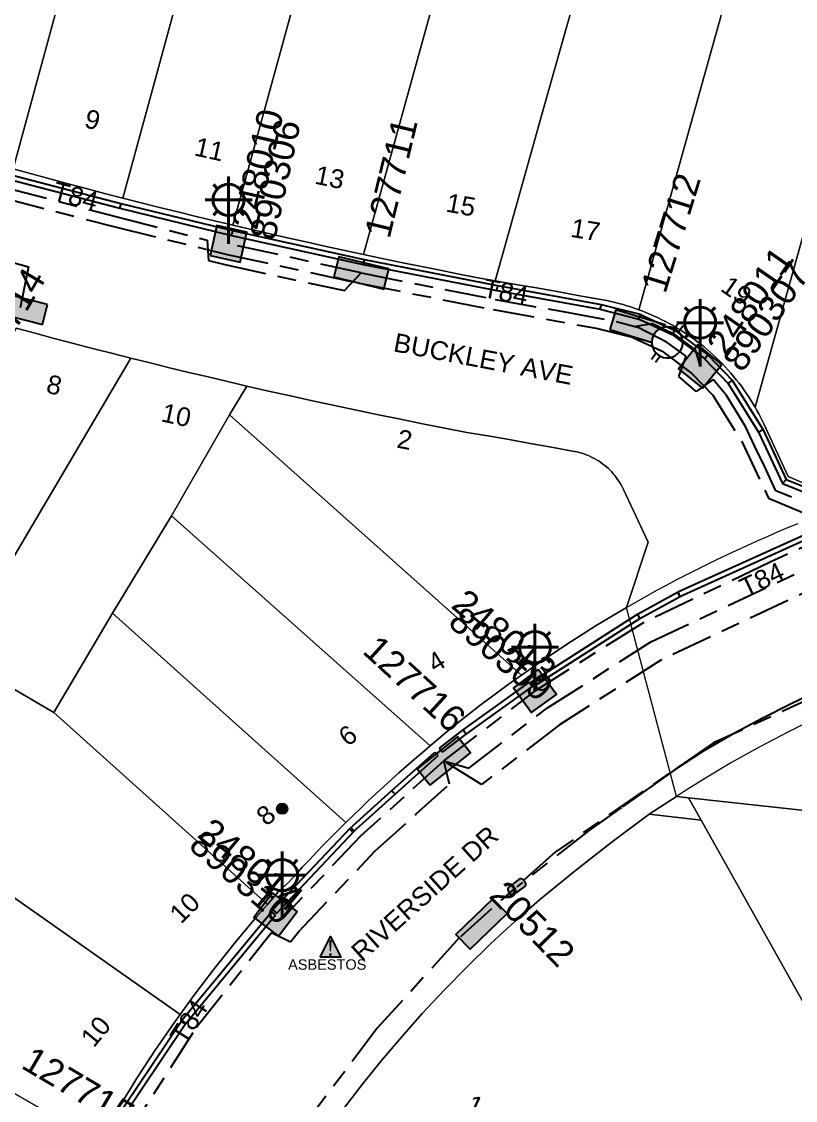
# Model space of a CAD drawing. Header units: metres. Extents: x 299140 to 300955, y 6226202 to 6227439.
# Drawn here: x 299893 to 299967.4, y 6226787.1 to 6226890.8 of the extents above; entities that cross this region are included whole.
import ezdxf
from ezdxf.enums import TextEntityAlignment as Align

# ---------------------------------------------------------------- set-up
doc = ezdxf.new("R2010")
doc.units = ezdxf.units.M
doc.linetypes.add('Cable Exist UG', pattern=[8.2, 4, -1.2, 1.8, -1.2])
doc.layers.get('0').update_dxf_attribs({"color": 6})
doc.layers.add('Cadastre Land Parcels_SP_EXT', color=9, linetype='Continuous', lineweight=5)
doc.layers.add('Cadastre Roads_SP_EXT', color=9, linetype='Continuous', lineweight=5)
for name, color, linetype in [('Duct_SP_EXT', 7, 'Continuous'), ('Equip_LV_EXT', 7, 'Continuous'), ('Equip_SL_EXT', 7, 'Continuous'), ('Equip_SP_SL_EXT', 7, 'Continuous'), ('Mains_HV_EXT', 7, 'Continuous'), ('Mains_LV_EXT', 7, 'Continuous'), ('Mains_LV_SL_EXT', 7, 'Continuous'), ('Mains_SL_EXT', 7, 'Continuous'), ('SupportsUG_SP_LV_EXT', 7, 'Continuous'), ('SupportsUG_SP_LV_SL_EXT', 7, 'Continuous')]:
    doc.layers.add(name, color=color, linetype=linetype)
doc.styles.add('COLUMN_LABEL', font='arial.ttf')
doc.styles.add('iecARIAL', font='arial.ttf', dxfattribs={"height": 2})
doc.styles.add('iecNAME', font='times.ttf')
doc.styles.add('POLE_LABEL', font='arial.ttf')
doc.styles.get("Standard").update_dxf_attribs({"font": 'arial.ttf'})

# ---------------------------------------------------------------- blocks, each defined once
blk = doc.blocks.new('COLUMN_EXT')
blk.add_hatch(color=256).paths.add_polyline_path([(-1.49, 1.48), (-1.49, -1.49), (1.48, -1.49), (1.48, 1.48)])
blk.add_lwpolyline([(-1.49, -1.49), (1.48, -1.49), (1.48, 1.48), (-1.49, 1.48)], close=True)
for tag, height, style, flags, p in [('ASSET_NUM', 2.5, 'COLUMN_LABEL', 8, (2, 2)), ('STRUCTURE_PLANT_NUMBER', 0.2, 'POLE_LABEL', 9, (1.81, 0.03)), ('STREET_CODE', 0.2, 'COLUMN_LABEL', 9, (1.81, -0.2))]:
    blk.add_attdef(tag, text='', height=height, dxfattribs=dict(style=style, flags=flags)).set_placement(p, align=Align.MIDDLE_LEFT)
at = {"flags": 9}
for tag, p in [('COLUMN_TYPE', (1.81, -0.4)), ('OWNED_BY', (1.81, -0.6)), ('STATE', (1.81, -0.8)), ('USAGE', (1.81, -1)), ('STREETNAME', (1.81, -1.6)), ('SUBURB', (1.81, -1.8)), ('LEGEND', (1.81, -1.2)), ('LOCATION', (1.81, -1.4)), ('NOTES', (1.81, -2))]:
    blk.add_attdef(tag, text='', height=0.2, dxfattribs=at).set_placement(p, align=Align.MIDDLE_LEFT)
at = {"flags": 1}
blk.add_attdef('Z', (1.81, -2.35), '', height=0.2, dxfattribs=at)
blk = doc.blocks.new('PILLAR_EXT')
blk.add_hatch(color=256).paths.add_polyline_path([(-2.475, 0.99), (-2.475, -0.99), (2.475, -0.99), (2.475, 0.99)])
blk.add_lwpolyline([(-2.475, -0.99), (2.475, -0.99), (2.475, 0.99), (-2.475, 0.99)], close=True)
at = {"style": 'iecARIAL', "flags": 8}
blk.add_attdef('ASSET_NUM', (1.5, 3.5), '', height=2.5, dxfattribs=at)
for tag, p, flags in [('OWNED_BY', (0, -0.2), 9), ('STATE', (0, -0.4), 9), ('SUPPORT_TYPE', (0, -0.6), 9), ('USAGE', (0, -0.8), 9), ('LEGEND', (0, -1), 9), ('LOCATION', (0, -1.2), 9), ('STREETNAME', (0, -1.8), 9), ('SUBURB', (0, -2), 1), ('NOTES', (0, -1.4), 9), ('PARENT', (0, -1.6), 9)]:
    blk.add_attdef(tag, p, '', height=0.2, dxfattribs=dict(flags=flags))
blk = doc.blocks.new('SL_LANTERN_EXT')
at = {"lineweight": 40}
for p, q in [((0, 1.97), (0, 6.47)), ((-1.46, 5.68), (-1.06, 5.28)), ((1.46, 5.68), (1.06, 5.28)), ((-2.25, 4.22), (2.25, 4.22)), ((-1.46, 2.76), (-1.06, 3.16)), ((1.46, 2.76), (1.06, 3.16)), ((0, 0), (0, 2.72))]:
    blk.add_line(p, q, dxfattribs=at)
blk.add_circle((0, 4.22), 1.5, dxfattribs=at)
at = {"style": 'iecARIAL', "flags": 8}
blk.add_attdef('ASSET_NUM', (1.5, 1.5), '', height=2.5, dxfattribs=at)
for tag, p, height, flags in [('CONSTRUCTED_VOLTAGE', (0.98, -0.65), 0.2, 9), ('CONTROL_TYPE', (0.98, -0.85), 0.2, 9), ('LANTERN_PURPOSE', (0.98, -1.05), 0.2, 9), ('LNUMBER', (2.18, -3.25), 2.5, 8), ('OPERATING_VOLTAGE', (0.98, -1.65), 0.2, 9), ('ORIENTATION', (0.98, -1.85), 0.2, 9), ('OWNED_BY', (0.98, -2.05), 0.2, 9), ('STATE', (0.98, -2.25), 0.2, 9), ('LANTERN_TYPE', (0.98, -1.25), 0.2, 9), ('NO_PHASES', (0.98, -1.45), 0.2, 9), ('USAGE', (0.98, -2.45), 0.2, 9), ('CEXIST', (0.98, -2.65), 0.2, 9), ('CNEW', (0.98, -2.85), 0.2, 9), ('CNUMBER', (0.98, -3.05), 0.2, 9), ('CREMOVE', (0.98, -3.25), 0.2, 9), ('CREPLACE', (0.98, -3.45), 0.2, 9), ('LKINGHEIGHT', (0.98, -3.65), 0.2, 9), ('LBRACKET', (0.98, -3.85), 0.2, 9), ('LBRACKETVOCAB', (0.98, -4.05), 0.2, 9), ('LCATEGORY', (0.98, -4.25), 0.2, 9), ('LCHARGE1', (0.98, -4.45), 0.2, 9), ('LCHARGE1PERCENT', (0.98, -4.65), 0.2, 9), ('LCHARGE2', (0.98, -4.85), 0.2, 9), ('LCHARGE2PERCENT', (0.98, -5.05), 0.2, 9), ('LCHARGE3', (0.98, -5.25), 0.2, 9), ('LCHARGE3PERCENT', (0.98, -5.45), 0.2, 9), ('LEXIST', (0.98, -5.65), 0.2, 9), ('LLAMP', (0.98, -5.85), 0.2, 9), ('LLAMPVOCAB', (0.98, -6.05), 0.2, 9), ('LMAST', (0.98, -6.25), 0.2, 9), ('LMASTVOCAB', (0.98, -6.45), 0.2, 9), ('LNEW', (0.98, -6.65), 0.2, 9), ('LANTNUMBER', (0.98, -6.85), 0.2, 9), ('LOUTREACH', (0.98, -7.25), 0.2, 9), ('LOUTREACHVOCAB', (0.98, -7.45), 0.2, 9), ('LRATECODE', (0.98, -7.65), 0.2, 9), ('LREMOVE', (0.98, -7.85), 0.2, 9), ('LREPLACE', (0.98, -8.05), 0.2, 9), ('LTYPE', (0.98, -8.25), 0.2, 9), ('LTYPEVOCAB', (0.98, -8.45), 0.2, 9), ('STREETNAME', (0.98, -9.25), 0.2, 9), ('SUBURB', (0.98, -9.45), 0.2, 1), ('LEGEND', (0.98, -8.65), 0.2, 9), ('LOCATION', (0.98, -8.85), 0.2, 9), ('NOTES', (0.98, -9.05), 0.2, 9)]:
    blk.add_attdef(tag, p, '', height=height, dxfattribs=dict(flags=flags))
blk = doc.blocks.new('SL_STJ_EXT')
h = blk.add_hatch(color=256)
edge = h.paths.add_edge_path()
edge.add_ellipse((-0.59, 0.13), major_axis=(0.226, 0.226), ratio=1, start_angle=45, end_angle=135)
edge.add_line((-0.91, 0.13), (-0.91, -0.13))
edge.add_ellipse((-0.59, -0.13), major_axis=(0.226, 0.226), ratio=1, start_angle=135, end_angle=225)
edge.add_line((-0.59, -0.45), (0.59, -0.45))
edge.add_ellipse((0.59, -0.13), major_axis=(-0.226, 0.226), ratio=1, start_angle=135, end_angle=225)
edge.add_line((0.91, -0.13), (0.91, 0.13))
edge.add_ellipse((0.59, 0.13), major_axis=(-0.226, 0.226), ratio=1, start_angle=225, end_angle=315)
edge.add_line((0.59, 0.45), (-0.59, 0.45))
blk.add_lwpolyline([(-0.91, 0.13), (-0.91, -0.13, 0.414214), (-0.59, -0.45), (0.59, -0.45, 0.414214), (0.91, -0.13), (0.91, 0.13, 0.414214), (0.59, 0.45), (-0.59, 0.45, 0.414214)], format="xyb", close=True)
at = {"flags": 1}
blk.add_attdef('Z', (0, 0), '', height=0.2, dxfattribs=at)
at = {"flags": 9}
for tag, p in [('ORIENTATION', (0, 0)), ('USAGE', (0, -0.2)), ('LEGEND', (0, -0.4)), ('NOTES', (0, -0.6))]:
    blk.add_attdef(tag, text='', height=0.2, dxfattribs=at).set_placement(p, align=Align.MIDDLE_LEFT)
blk = doc.blocks.new('WARNING_FEATURE_EXT')
h = blk.add_hatch(color=2)
h.dxf.hatch_style = 1
h.paths.add_polyline_path([(0, 1.99), (-0.99, 0), (1, 0)])
at = {"color": 18, "true_color": 0x000000}
blk.add_lwpolyline([(-0.99, 0), (0, 1.99), (1, 0)], close=True, dxfattribs=at)
at = {"color": 18, "true_color": 0x000000, "insert": (0, 0.87), "char_height": 1.5, "attachment_point": 5, "line_spacing_factor": 1.5, "style": 'iecNAME'}
blk.add_mtext_dynamic_manual_height_columns('!', width=1.5, gutter_width=4, heights=[0], dxfattribs=at)
at = {"color": 2, "flags": 1}
for tag, p in [('STATE', (1.19, 2.01)), ('HAZMAT_ID', (1.19, 0.72))]:
    blk.add_attdef(tag, p, '', height=0.8, dxfattribs=at)
at = {"color": 2}
blk.add_attdef('WARNING_TYPE', text='', height=1, dxfattribs=at).set_placement((-4.07, -1.22), (4.88, -1.22), align=Align.ALIGNED)
at = {"color": 2, "flags": 1}
blk.add_attdef('WARNING_DESC', text='', height=0.8, dxfattribs=at).set_placement((1.19, -0.56), align=Align.MIDDLE_CENTER)
blk = doc.blocks.new('LV_UG_LINKS_OPEN_EXT')
for p, q in [((-0.25, 1.47), (-0.25, 2.22)), ((0.25, 1.47), (0.25, 2.22)), ((-0.25, -1.47), (-0.25, -2.22)), ((0.25, -1.47), (0.25, -2.22))]:
    blk.add_line(p, q)
at = {"flags": 9}
for tag, p in [('ACTUAL_STATUS', (0, 0)), ('CONSTRUCTED_VOLTAGE', (0, -0.2)), ('OPERATING_VOLTAGE', (0, -0.6)), ('ORIENTATION', (0, -0.8)), ('STATE', (0, -1)), ('NO_PHASES', (0, -0.4)), ('SWITCH_TYPE', (0, -1.2)), ('USAGE', (0, -1.4)), ('NOTES', (0, -1.6))]:
    blk.add_attdef(tag, text='', height=0.2, dxfattribs=at).set_placement(p, align=Align.MIDDLE_LEFT)
at = {"flags": 1}
blk.add_attdef('Z', (0, 0), '', height=0.2, dxfattribs=at)
blk.add_wipeout([(-0.25, 1.47), (-0.43, 1.43), (-0.61, 1.36), (-0.77, 1.28), (-0.93, 1.17), (-1.07, 1.05), (-1.19, 0.9), (-1.29, 0.75), (-1.38, 0.58), (-1.44, 0.4), (-1.48, 0.22), (-1.49, 0.03), (-1.49, -0.16), (-1.45, -0.34), (-1.4, -0.52), (-1.32, -0.69), (-1.23, -0.85), (-1.11, -1), (-0.98, -1.13), (-0.83, -1.24), (-0.66, -1.34), (-0.49, -1.41), (-0.31, -1.46), (-0.13, -1.49), (0.06, -1.49), (0.25, -1.47), (0.43, -1.43), (0.61, -1.36), (0.77, -1.28), (0.93, -1.17), (1.07, -1.05), (1.19, -0.9), (1.29, -0.75), (1.38, -0.58), (1.44, -0.4), (1.48, -0.22), (1.49, -0.03), (1.49, 0.16), (1.45, 0.34), (1.4, 0.52), (1.32, 0.69), (1.23, 0.85), (1.11, 1), (0.98, 1.13), (0.83, 1.24), (0.66, 1.34), (0.49, 1.41), (0.31, 1.46), (0.13, 1.49), (-0.06, 1.49)])
blk.add_lwpolyline([(0, -1.49, 1), (0, 1.49, 1)], format="xyb", close=True)
blk = doc.blocks.new('CONNECTOR_NODE_EXT')
h = blk.add_hatch(color=256)
edge = h.paths.add_edge_path()
edge.add_arc((0, 0), 0.5, 0, 360)
blk.add_circle((0, 0), 0.5)
at = {"flags": 1}
blk.add_attdef('Z', (0, 0), '', height=0.2, dxfattribs=at)
at = {"flags": 9}
for tag, p in [('CONNECTOR_TYPE', (0, 0)), ('CONSTRUCTED_VOLTAGE', (0, -0.2)), ('OPERATING_VOLTAGE', (0, -0.6)), ('ORIENTATION', (0, -0.8)), ('SUBTYPE', (0, -1)), ('NO_PHASES', (0, -0.4)), ('USAGE', (0, -1.2)), ('NOTES', (0, -1.4))]:
    blk.add_attdef(tag, text='', height=0.2, dxfattribs=at).set_placement(p, align=Align.MIDDLE_LEFT)

msp = doc.modelspace()

# ---------------------------------------------------------------- linework, layer by layer
at = {"layer": 'Cadastre Land Parcels_SP_EXT', "linetype": 'Continuous'}
for points in [[(299900.46, 6226907.05), (299896.24, 6226908.16), (299887.97, 6226910.34), (299879.77, 6226880.2), (299881.54, 6226879.67), (299883.31, 6226879.15), (299885.08, 6226878.63), (299886.85, 6226878.12), (299888.63, 6226877.61), (299890.4, 6226877.12), (299892.18, 6226876.62), (299900.46, 6226907.05)], [(299911.03, 6226904.26), (299906.82, 6226905.37), (299900.46, 6226907.05), (299892.18, 6226876.62), (299893.94, 6226876.14), (299895.7, 6226875.66), (299897.46, 6226875.19), (299899.21, 6226874.73), (299900.97, 6226874.27), (299902.73, 6226873.81), (299911.03, 6226904.26)], [(299921.6, 6226901.48), (299917.39, 6226902.59), (299911.03, 6226904.26), (299902.73, 6226873.81), (299904.49, 6226873.37), (299906.25, 6226872.92), (299908.01, 6226872.49), (299909.77, 6226872.06), (299911.54, 6226871.63), (299913.3, 6226871.21), (299921.6, 6226901.48)], [(299934.1, 6226898.2), (299931.5, 6226898.88), (299921.6, 6226901.48), (299913.3, 6226871.21), (299915.1, 6226870.79), (299916.89, 6226870.38), (299918.68, 6226869.97), (299920.48, 6226869.57), (299922.28, 6226869.17), (299924.08, 6226868.78), (299925.88, 6226868.4), (299934.1, 6226898.2)], [(299939.82, 6226870.43), (299943.26, 6226882.66), (299946.7, 6226894.89), (299945.57, 6226895.27), (299934.1, 6226898.2), (299925.88, 6226868.4), (299927.68, 6226868.01), (299929.49, 6226867.64), (299931.29, 6226867.27), (299933.1, 6226866.91), (299934.91, 6226866.55), (299936.72, 6226866.2), (299938.53, 6226865.86), (299939.82, 6226870.43)], [(299960.29, 6226891.49), (299946.7, 6226894.89), (299943.26, 6226882.66), (299939.82, 6226870.43), (299938.53, 6226865.86), (299940.53, 6226865.52), (299942.52, 6226865.18), (299944.51, 6226864.83), (299946.5, 6226864.47), (299948.49, 6226864.1), (299948.89, 6226864.04), (299949.28, 6226863.96), (299949.67, 6226863.87), (299950.06, 6226863.78), (299950.44, 6226863.69), (299950.83, 6226863.58), (299951.21, 6226863.47), (299951.59, 6226863.35), (299951.97, 6226863.22), (299952.35, 6226863.09), (299960.29, 6226891.49)], [(299973.65, 6226844.86), (299974.66, 6226845.22), (299975.67, 6226845.57), (299976.68, 6226845.92), (299977.69, 6226846.26), (299978.71, 6226846.58), (299979.73, 6226846.91), (299980.75, 6226847.22), (299981.78, 6226847.53), (299982.81, 6226847.82), (299983.84, 6226848.11), (299984.87, 6226848.4), (299981.09, 6226890.82), (299974.18, 6226891.82), (299963.53, 6226853.71), (299963.7, 6226853.39), (299963.88, 6226853.08), (299964.04, 6226852.76), (299964.2, 6226852.43), (299964.36, 6226852.11), (299966.72, 6226847.06), (299972.64, 6226844.5), (299973.65, 6226844.86)], [(299903.49, 6226858.43), (299901.65, 6226858.9), (299899.82, 6226859.37), (299897.98, 6226859.85), (299896.14, 6226860.33), (299894.31, 6226860.82), (299892.48, 6226861.32), (299877.18, 6226834.96), (299886.64, 6226829.87), (299903.49, 6226858.43)], [(299901.74, 6226833.91), (299907.4, 6226843.27), (299912.97, 6226852.98), (299914.64, 6226855.75), (299912.78, 6226856.18), (299910.92, 6226856.62), (299909.06, 6226857.06), (299907.2, 6226857.51), (299905.35, 6226857.97), (299903.49, 6226858.43), (299886.64, 6226829.87), (299896.08, 6226824.36), (299901.74, 6226833.91)], [(299942.57, 6226829.01), (299945.39, 6226830.9), (299948.26, 6226832.72), (299951.18, 6226834.47), (299953.24, 6226840.75), (299950.88, 6226845.8), (299950.78, 6226846), (299950.67, 6226846.2), (299950.56, 6226846.4), (299950.44, 6226846.59), (299950.31, 6226846.78), (299950.18, 6226846.97), (299950.04, 6226847.15), (299949.89, 6226847.32), (299949.74, 6226847.49), (299949.58, 6226847.65), (299949.42, 6226847.81), (299949.25, 6226847.97), (299949.07, 6226848.11), (299948.89, 6226848.25), (299948.71, 6226848.39), (299948.52, 6226848.52), (299948.33, 6226848.64), (299948.13, 6226848.75), (299947.93, 6226848.86), (299947.72, 6226848.96), (299947.51, 6226849.06), (299947.3, 6226849.14), (299947.09, 6226849.22), (299946.87, 6226849.29), (299946.65, 6226849.36), (299946.43, 6226849.41), (299946.21, 6226849.46), (299945.98, 6226849.5), (299944.78, 6226849.72), (299943.94, 6226849.88), (299941.9, 6226850.24), (299939.87, 6226850.6), (299937.84, 6226850.96), (299935.81, 6226851.3), (299933.68, 6226851.71), (299931.56, 6226852.13), (299929.44, 6226852.56), (299927.32, 6226852.99), (299925.2, 6226853.43), (299923.09, 6226853.88), (299920.97, 6226854.34), (299918.86, 6226854.8), (299916.75, 6226855.27), (299914.64, 6226855.75), (299912.97, 6226852.98), (299941.08, 6226827.96), (299942.57, 6226829.01)], [(299934.38, 6226822.94), (299937.06, 6226825.03), (299939.79, 6226827.06), (299941.08, 6226827.96), (299912.97, 6226852.98), (299907.4, 6226843.27), (299932.29, 6226821.16), (299934.38, 6226822.94)], [(299924.88, 6226814.48), (299925.6, 6226815.18), (299926.33, 6226815.86), (299927.05, 6226816.54), (299927.79, 6226817.22), (299928.53, 6226817.89), (299929.27, 6226818.56), (299930.02, 6226819.22), (299930.77, 6226819.87), (299931.53, 6226820.52), (299932.29, 6226821.16), (299907.4, 6226843.27), (299901.74, 6226833.91), (299924.17, 6226813.79), (299924.88, 6226814.48)], [(299917.71, 6226807.16), (299918.68, 6226808.06), (299919.35, 6226808.79), (299920.02, 6226809.52), (299920.7, 6226810.24), (299921.38, 6226810.96), (299922.07, 6226811.67), (299922.77, 6226812.38), (299923.46, 6226813.09), (299924.17, 6226813.79), (299901.74, 6226833.91), (299896.08, 6226824.36), (299916.63, 6226805.92), (299917.71, 6226807.16)], [(299909.56, 6226797.17), (299911.51, 6226799.74), (299913.52, 6226802.26), (299915.59, 6226804.73), (299916.63, 6226805.92), (299896.08, 6226824.36), (299890.32, 6226827.73), (299885.34, 6226817.96), (299882.9, 6226813.14), (299908.23, 6226795.33), (299909.56, 6226797.17)], [(299957.13, 6226816.17), (299955.98, 6226816.3), (299953.36, 6226814.58), (299958.34, 6226814.03), (299957.13, 6226816.17)], [(299978.92, 6226814.28), (299975.64, 6226814.14), (299957.13, 6226816.17), (299958.34, 6226814.03), (299975.45, 6226783.49), (299990.45, 6226784.42), (299993.43, 6226763.65), (299993.63, 6226755.87), (299994.2, 6226755.81), (299995.31, 6226755.71), (299997.29, 6226755.52), (299997.15, 6226763.89), (299996.23, 6226770.07), (299995.05, 6226777.92), (299994.04, 6226784.65), (299978.92, 6226814.28)], [(299900.74, 6226783.68), (299902.38, 6226786.46), (299903.59, 6226788.4), (299904.08, 6226789.2), (299905.85, 6226791.9), (299907.67, 6226794.55), (299908.23, 6226795.33), (299882.9, 6226813.14), (299880.39, 6226808.29), (299875.31, 6226798.54), (299874.9, 6226797.75), (299900.4, 6226783.08), (299900.74, 6226783.68)], [(299894.69, 6226771.86), (299896.17, 6226775.04), (299896.78, 6226776.26), (299897.66, 6226778.02), (299899.16, 6226780.87), (299900.4, 6226783.08), (299874.9, 6226797.75), (299870.24, 6226788.8), (299866.8, 6226782.21), (299893.76, 6226769.8), (299894.69, 6226771.86)]]:
    msp.add_lwpolyline(points, close=True, dxfattribs=at)
for points in [[(299960.29, 6226891.49), (299952.35, 6226863.09), (299952.73, 6226862.95), (299953.1, 6226862.8), (299953.47, 6226862.64), (299953.84, 6226862.48), (299954.21, 6226862.31), (299954.57, 6226862.13), (299954.93, 6226861.95), (299955.28, 6226861.76), (299955.64, 6226861.56), (299955.98, 6226861.36), (299956.33, 6226861.15), (299956.67, 6226860.94), (299957, 6226860.71), (299957.34, 6226860.49), (299957.66, 6226860.25), (299957.98, 6226860.01), (299958.3, 6226859.76), (299958.62, 6226859.51), (299958.92, 6226859.25), (299959.23, 6226858.99), (299959.53, 6226858.72), (299959.82, 6226858.44), (299960.11, 6226858.16), (299960.39, 6226857.87), (299960.67, 6226857.58), (299960.94, 6226857.29), (299961.2, 6226856.98), (299961.46, 6226856.68), (299961.72, 6226856.36), (299961.96, 6226856.05), (299962.21, 6226855.73), (299962.44, 6226855.4), (299962.67, 6226855.07), (299962.89, 6226854.74), (299963.11, 6226854.4), (299963.32, 6226854.06), (299963.53, 6226853.71), (299974.18, 6226891.82)], [(299969.53, 6226823.89), (299966.74, 6226822.51), (299963.98, 6226821.07), (299961.27, 6226819.55), (299958.6, 6226817.97), (299956.64, 6226816.74), (299955.98, 6226816.3), (299957.13, 6226816.17), (299975.64, 6226814.14)], [(299975.45, 6226783.49), (299958.34, 6226814.03), (299958.34, 6226814.03), (299953.36, 6226814.58), (299949.78, 6226811.92), (299946.26, 6226809.18), (299942.79, 6226806.37), (299940.44, 6226804.28), (299938.13, 6226802.15), (299935.87, 6226799.96), (299933.67, 6226797.71), (299931.52, 6226795.42), (299930.85, 6226794.66), (299929.52, 6226793.17), (299927.61, 6226790.91), (299925.75, 6226788.61), (299923.96, 6226786.26)]]:
    msp.add_lwpolyline(points, dxfattribs=at)
at = {"layer": 'Cadastre Roads_SP_EXT', "linetype": 'Continuous'}
for points in [[(299972.64, 6226844.5), (299966.72, 6226847.06), (299964.36, 6226852.11), (299964.2, 6226852.43), (299964.04, 6226852.76), (299963.88, 6226853.08), (299963.7, 6226853.39), (299963.53, 6226853.71), (299963.32, 6226854.06), (299963.11, 6226854.4), (299962.89, 6226854.74), (299962.67, 6226855.07), (299962.44, 6226855.4), (299962.21, 6226855.73), (299961.96, 6226856.05), (299961.72, 6226856.36), (299961.46, 6226856.68), (299961.2, 6226856.98), (299960.94, 6226857.29), (299960.67, 6226857.58), (299960.39, 6226857.87), (299960.11, 6226858.16), (299959.82, 6226858.44), (299959.53, 6226858.72), (299959.23, 6226858.99), (299958.92, 6226859.25), (299958.62, 6226859.51), (299958.3, 6226859.76), (299957.98, 6226860.01), (299957.66, 6226860.25), (299957.34, 6226860.49), (299957, 6226860.71), (299956.67, 6226860.94), (299956.33, 6226861.15), (299955.98, 6226861.36), (299955.64, 6226861.56), (299955.28, 6226861.76), (299954.93, 6226861.95), (299954.57, 6226862.13), (299954.21, 6226862.31), (299953.84, 6226862.48), (299953.47, 6226862.64), (299953.1, 6226862.8), (299952.73, 6226862.95), (299952.35, 6226863.09), (299951.97, 6226863.22), (299951.59, 6226863.35), (299951.21, 6226863.47), (299950.83, 6226863.58), (299950.44, 6226863.69), (299950.06, 6226863.78), (299949.67, 6226863.87), (299949.28, 6226863.96), (299948.89, 6226864.04), (299948.49, 6226864.1), (299946.5, 6226864.47), (299944.51, 6226864.83), (299942.52, 6226865.18), (299940.53, 6226865.52), (299938.53, 6226865.86), (299936.72, 6226866.2), (299934.91, 6226866.55), (299933.1, 6226866.91), (299931.29, 6226867.27), (299929.49, 6226867.64), (299927.68, 6226868.01), (299925.88, 6226868.4), (299924.08, 6226868.78), (299922.28, 6226869.17), (299920.48, 6226869.57), (299918.68, 6226869.97), (299916.89, 6226870.38), (299915.1, 6226870.79), (299913.3, 6226871.21), (299911.54, 6226871.63), (299909.77, 6226872.06), (299908.01, 6226872.49), (299906.25, 6226872.92), (299904.49, 6226873.37), (299902.73, 6226873.81), (299900.97, 6226874.27), (299899.21, 6226874.73), (299897.46, 6226875.19), (299895.7, 6226875.66), (299893.94, 6226876.14), (299892.18, 6226876.62)], [(299892.48, 6226861.32), (299894.31, 6226860.82), (299896.14, 6226860.33), (299897.98, 6226859.85), (299899.82, 6226859.37), (299901.65, 6226858.9), (299903.49, 6226858.43), (299905.35, 6226857.97), (299907.2, 6226857.51), (299909.06, 6226857.06), (299910.92, 6226856.62), (299912.78, 6226856.18), (299914.64, 6226855.75), (299916.75, 6226855.27), (299918.86, 6226854.8), (299920.97, 6226854.34), (299923.09, 6226853.88), (299925.2, 6226853.43), (299927.32, 6226852.99), (299929.44, 6226852.56), (299931.56, 6226852.13), (299933.68, 6226851.71), (299935.81, 6226851.3), (299937.84, 6226850.96), (299939.87, 6226850.6), (299941.9, 6226850.24), (299943.94, 6226849.88), (299944.78, 6226849.72), (299945.98, 6226849.5), (299946.21, 6226849.46), (299946.43, 6226849.41), (299946.65, 6226849.36), (299946.87, 6226849.29), (299947.09, 6226849.22), (299947.3, 6226849.14), (299947.51, 6226849.06), (299947.72, 6226848.96), (299947.93, 6226848.86), (299948.13, 6226848.75), (299948.33, 6226848.64), (299948.52, 6226848.52), (299948.71, 6226848.39), (299948.89, 6226848.25), (299949.07, 6226848.11), (299949.25, 6226847.97), (299949.42, 6226847.81), (299949.58, 6226847.65), (299949.74, 6226847.49), (299949.89, 6226847.32), (299950.04, 6226847.15), (299950.18, 6226846.97), (299950.31, 6226846.78), (299950.44, 6226846.59), (299950.56, 6226846.4), (299950.67, 6226846.2), (299950.78, 6226846), (299950.88, 6226845.8), (299953.24, 6226840.75), (299951.18, 6226834.47), (299954.13, 6226836.15), (299954.13, 6226836.15), (299955.08, 6226836.65), (299956.02, 6226837.15), (299956.98, 6226837.64), (299957.93, 6226838.12), (299958.89, 6226838.6), (299959.85, 6226839.07), (299960.82, 6226839.53), (299961.78, 6226839.98), (299962.76, 6226840.43), (299963.73, 6226840.87), (299964.71, 6226841.3), (299965.69, 6226841.73), (299966.67, 6226842.14), (299967.66, 6226842.55)], [(299923.96, 6226786.26), (299925.75, 6226788.61), (299927.61, 6226790.91), (299929.52, 6226793.17), (299930.85, 6226794.66), (299931.52, 6226795.42), (299933.67, 6226797.71), (299935.87, 6226799.96), (299938.13, 6226802.15), (299940.44, 6226804.28), (299942.79, 6226806.37), (299946.25, 6226809.18), (299949.78, 6226811.92), (299953.36, 6226814.58), (299955.98, 6226816.3), (299951.18, 6226834.47), (299948.26, 6226832.72), (299945.39, 6226830.9), (299942.57, 6226829.01), (299941.08, 6226827.96), (299939.79, 6226827.06), (299937.06, 6226825.03), (299934.38, 6226822.94), (299932.29, 6226821.16), (299931.53, 6226820.52), (299930.77, 6226819.87), (299930.02, 6226819.22), (299929.27, 6226818.56), (299928.53, 6226817.89), (299927.79, 6226817.22), (299927.05, 6226816.54), (299926.33, 6226815.86), (299925.6, 6226815.18), (299924.88, 6226814.48), (299924.17, 6226813.79), (299923.46, 6226813.09), (299922.77, 6226812.38), (299922.07, 6226811.67), (299921.38, 6226810.96), (299920.7, 6226810.24), (299920.02, 6226809.52), (299919.35, 6226808.79), (299918.68, 6226808.06), (299917.71, 6226807.16), (299916.63, 6226805.92), (299915.59, 6226804.73), (299913.52, 6226802.26), (299911.51, 6226799.74), (299909.56, 6226797.17), (299907.67, 6226794.55), (299905.85, 6226791.9), (299904.08, 6226789.2), (299903.59, 6226788.4), (299902.38, 6226786.46)]]:
    msp.add_lwpolyline(points, dxfattribs=at)
at = {"layer": 'Duct_SP_EXT'}
for p, q in [((299891.74, 6226875.63), (299902.43, 6226872.85)), ((299891.86, 6226876.09), (299902.55, 6226873.31)), ((299902.43, 6226872.85), (299902.49, 6226873.08)), ((299902.43, 6226872.85), (299913.17, 6226870.23)), ((299902.55, 6226873.31), (299902.49, 6226873.08)), ((299902.55, 6226873.31), (299913.29, 6226870.69)), ((299913.17, 6226870.23), (299913.23, 6226870.46)), ((299913.18, 6226870.23), (299913.23, 6226870.46)), ((299913.18, 6226870.23), (299925.85, 6226867.45)), ((299913.28, 6226870.7), (299913.23, 6226870.46)), ((299913.29, 6226870.69), (299913.23, 6226870.46)), ((299913.28, 6226870.7), (299925.95, 6226867.92)), ((299925.85, 6226867.45), (299925.9, 6226867.68)), ((299925.85, 6226867.45), (299925.9, 6226867.68)), ((299925.85, 6226867.45), (299938.68, 6226864.93)), ((299925.95, 6226867.92), (299925.9, 6226867.68)), ((299925.94, 6226867.92), (299925.9, 6226867.68)), ((299925.94, 6226867.92), (299938.77, 6226865.41)), ((299938.68, 6226864.93), (299938.72, 6226865.17)), ((299938.68, 6226864.93), (299938.72, 6226865.17)), ((299938.77, 6226865.41), (299938.72, 6226865.17)), ((299938.76, 6226865.41), (299938.72, 6226865.17)), ((299938.76, 6226865.41), (299948.73, 6226863.59)), ((299938.68, 6226864.93), (299948.63, 6226863.13)), ((299948.63, 6226863.13), (299948.68, 6226863.36)), ((299948.73, 6226863.59), (299948.68, 6226863.36)), ((299958.66, 6226858.38), (299958.84, 6226858.55)), ((299958.66, 6226858.38), (299960.93, 6226856.01)), ((299958.69, 6226858.35), (299958.84, 6226858.55)), ((299958.98, 6226858.74), (299958.84, 6226858.55)), ((299959.01, 6226858.71), (299958.84, 6226858.55)), ((299959.01, 6226858.71), (299961.31, 6226856.31)), ((299960.93, 6226856.01), (299961.12, 6226856.16)), ((299960.93, 6226856.01), (299963.87, 6226851.31)), ((299961.31, 6226856.31), (299961.12, 6226856.16)), ((299961.31, 6226856.31), (299964.3, 6226851.54)), ((299963.87, 6226851.31), (299964.08, 6226851.43)), ((299963.87, 6226851.31), (299966.17, 6226846.38)), ((299964.3, 6226851.54), (299964.08, 6226851.43)), ((299964.3, 6226851.54), (299966.52, 6226846.75)), ((299966.17, 6226846.38), (299966.35, 6226846.56)), ((299966.17, 6226846.38), (299972.84, 6226843.75)), ((299966.52, 6226846.75), (299966.35, 6226846.56)), ((299966.52, 6226846.75), (299973.01, 6226844.2)), ((299956.09, 6226835.96), (299973.67, 6226843.92)), ((299956.29, 6226835.52), (299973.87, 6226843.48)), ((299952.21, 6226833.82), (299956.08, 6226835.95)), ((299952.46, 6226833.41), (299956.31, 6226835.53)), ((299956.08, 6226835.95), (299956.19, 6226835.74)), ((299956.09, 6226835.96), (299956.19, 6226835.74)), ((299956.31, 6226835.53), (299956.19, 6226835.74)), ((299956.29, 6226835.52), (299956.19, 6226835.74)), ((299942.06, 6226827.33), (299952.21, 6226833.82)), ((299942.33, 6226826.94), (299952.46, 6226833.41)), ((299952.21, 6226833.82), (299952.34, 6226833.62)), ((299952.46, 6226833.41), (299952.34, 6226833.62)), ((299935.46, 6226822.69), (299941.85, 6226827.27)), ((299935.74, 6226822.3), (299942.13, 6226826.88)), ((299941.85, 6226827.27), (299941.99, 6226827.08)), ((299941.88, 6226827.2), (299942.06, 6226827.33)), ((299941.88, 6226827.2), (299942.03, 6226827.01)), ((299942.13, 6226826.88), (299941.99, 6226827.08)), ((299942.18, 6226826.82), (299942.03, 6226827.01)), ((299942.06, 6226827.33), (299942.2, 6226827.14)), ((299942.18, 6226826.82), (299942.33, 6226826.94)), ((299942.33, 6226826.94), (299942.2, 6226827.14)), ((299933.17, 6226820.94), (299935.46, 6226822.69)), ((299935.46, 6226822.69), (299935.6, 6226822.49)), ((299933.47, 6226820.56), (299935.74, 6226822.3)), ((299935.74, 6226822.3), (299935.6, 6226822.49)), ((299928.61, 6226816.87), (299932.72, 6226820.57)), ((299932.72, 6226820.57), (299932.88, 6226820.39)), ((299933.17, 6226820.94), (299933.32, 6226820.75)), ((299933.47, 6226820.56), (299933.32, 6226820.75)), ((299928.93, 6226816.52), (299933.04, 6226820.22)), ((299933.04, 6226820.22), (299932.88, 6226820.39)), ((299924.54, 6226813.2), (299928.61, 6226816.87)), ((299924.86, 6226812.85), (299928.93, 6226816.52)), ((299928.61, 6226816.87), (299928.77, 6226816.69)), ((299928.93, 6226816.52), (299928.77, 6226816.69)), ((299917.15, 6226805.39), (299924.66, 6226813.31)), ((299924.54, 6226813.2), (299924.7, 6226813.03)), ((299924.66, 6226813.31), (299924.83, 6226813.15)), ((299917.5, 6226805.06), (299925.01, 6226812.98)), ((299924.86, 6226812.85), (299924.7, 6226813.03)), ((299925.01, 6226812.98), (299924.83, 6226813.15)), ((299908.41, 6226794.79), (299917.04, 6226805.21)), ((299908.78, 6226794.48), (299917.41, 6226804.91)), ((299917.04, 6226805.21), (299917.23, 6226805.06)), ((299917.15, 6226805.39), (299917.33, 6226805.23)), ((299917.41, 6226804.91), (299917.23, 6226805.06)), ((299917.5, 6226805.06), (299917.33, 6226805.23)), ((299900.35, 6226782.79), (299908.4, 6226794.77)), ((299908.4, 6226794.77), (299908.59, 6226794.63)), ((299908.41, 6226794.79), (299908.59, 6226794.63)), ((299908.78, 6226794.48), (299908.59, 6226794.63)), ((299908.79, 6226794.5), (299908.59, 6226794.63)), ((299900.74, 6226782.52), (299908.79, 6226794.5))]:
    msp.add_line(p, q, dxfattribs=at)
at = {"layer": 'Mains_LV_EXT', "linetype": 'Cable Exist UG'}
for points in [[(299879.02, 6226878.35), (299876.56, 6226874.93), (299876.56, 6226874.93), (299865.77, 6226878.33), (299863.21, 6226871.8), (299875.49, 6226867.98), (299875.49, 6226867.98), (299882.72, 6226870.2), (299893.65, 6226867.2), (299892.84, 6226863.23)], [(299879.02, 6226878.35), (299891.53, 6226874.81), (299891.53, 6226874.81), (299902.17, 6226872.02), (299910.85, 6226869.76), (299910.97, 6226867.82), (299910.97, 6226867.82), (299912.53, 6226867.44), (299924.03, 6226864.92), (299925.66, 6226866.62)], [(300009.15, 6226850.84), (300003.31, 6226850.17), (300003.31, 6226850.17), (300002.6, 6226850.1), (299996.29, 6226849.08), (299993.61, 6226848.53), (299990.93, 6226847.98), (299985.65, 6226846.68), (299976.19, 6226843.67), (299974.1, 6226838.62), (299974.1, 6226838.62), (299954.48, 6226829.41), (299944.73, 6226823.18), (299937.21, 6226817.43), (299933.6, 6226819.71)], [(300067.5, 6226831.59), (300031.65, 6226836.79), (300015.76, 6226837.13), (299997.03, 6226835.04), (299977.25, 6226829.52), (299959.53, 6226821.44), (299944.29, 6226810.95), (299935.12, 6226802.74), (299927.2, 6226794.02), (299918.44, 6226782.43), (299910.59, 6226768.41), (299911.57, 6226764.43)], [(299902, 6226781.9), (299902.92, 6226783.34), (299902.92, 6226783.34), (299909.79, 6226794.09), (299917.03, 6226803.23), (299918.86, 6226802.32), (299918.86, 6226802.32), (299919.61, 6226803.27), (299926.96, 6226811.03), (299930.95, 6226814.62), (299934.14, 6226817.49), (299933.6, 6226819.71)]]:
    msp.add_lwpolyline(points, dxfattribs=at)
at = {"layer": 'Mains_LV_SL_EXT', "linetype": 'Cable Exist UG'}
for points in [[(299925.66, 6226866.62), (299912.9, 6226869.43)], [(299974.09, 6226843), (299964.93, 6226838.79), (299952.56, 6226832.87), (299942.36, 6226826.42)], [(299933.6, 6226819.71), (299942.36, 6226826.42)], [(299933.6, 6226819.71), (299925.62, 6226812.52), (299925.62, 6226812.52), (299918.04, 6226804.52)]]:
    msp.add_lwpolyline(points, dxfattribs=at)
at = {"layer": 'Mains_SL_EXT', "linetype": 'Cable Exist UG'}
msp.add_lwpolyline([(300001.4, 6226835.88), (299995.83, 6226834.82), (299995.03, 6226834.66), (299991.76, 6226833.92), (299988.57, 6226833.11), (299985.38, 6226832.23), (299982.21, 6226831.28), (299979.07, 6226830.25), (299975.99, 6226829.14), (299972.95, 6226827.92), (299969.99, 6226826.62), (299967.05, 6226825.23), (299964.14, 6226823.76), (299961.26, 6226822.22), (299958.45, 6226820.6), (299955.85, 6226818.9), (299954.06, 6226817.6), (299950.69, 6226815.25), (299947.63, 6226813.08), (299940.61, 6226807.61)], dxfattribs=at)

# ---------------------------------------------------------------- block references
at = {"layer": 'Duct_SP_EXT'}
ref = msp.add_blockref('WARNING_FEATURE_EXT', (299922.69, 6226800.85), dxfattribs=at)
ref.add_attrib('WARNING_TYPE', 'ASBESTOS', (299918.62, 6226799.64), dxfattribs={"layer": '0', "color": 2, "height": 1})
at = {"layer": 'Equip_SL_EXT'}
msp.add_blockref('CONNECTOR_NODE_EXT', (299918.05, 6226815.12), dxfattribs=at)
at = {"layer": 'Equip_SL_EXT', "rotation": 216.9309379107821}
msp.add_blockref('SL_STJ_EXT', (299940.61, 6226807.61), dxfattribs=at)
at = {"layer": 'Equip_SP_SL_EXT'}
ref = msp.add_blockref('SL_LANTERN_EXT', (299912.9, 6226869.43), dxfattribs=at)
ref.add_attrib('ASSET_NUM', '248010', dxfattribs={"layer": '0', "height": 2.5, "rotation": 77.0731, "style": 'iecARIAL'}).set_placement((299914.4, 6226870.93), align=Align.MIDDLE_LEFT)
ref = msp.add_blockref('SL_LANTERN_EXT', (299958.24, 6226857.62), dxfattribs=at)
ref.add_attrib('ASSET_NUM', '248011', dxfattribs={"layer": '0', "height": 2.5, "rotation": 55.3261, "style": 'iecARIAL'}).set_placement((299959.74, 6226859.12), align=Align.MIDDLE_LEFT)
ref = msp.add_blockref('SL_LANTERN_EXT', (299942.36, 6226826.42), dxfattribs=at)
ref.add_attrib('ASSET_NUM', '248013', dxfattribs={"layer": '0', "height": 2.5, "rotation": 319.5409, "style": 'iecARIAL'}).set_placement((299943.86, 6226827.92), align=Align.MIDDLE_RIGHT)
ref = msp.add_blockref('SL_LANTERN_EXT', (299918.04, 6226804.52), dxfattribs=at)
ref.add_attrib('ASSET_NUM', '248014', dxfattribs={"layer": '0', "height": 2.5, "rotation": 320.3917, "style": 'iecARIAL'}).set_placement((299919.54, 6226806.02), align=Align.MIDDLE_RIGHT)
at = {"layer": 'SupportsUG_SP_LV_EXT'}
ref = msp.add_blockref('PILLAR_EXT', (299925.66, 6226866.62), dxfattribs=dict(at, rotation=346.436523455853))
ref.add_attrib('ASSET_NUM', '127711', dxfattribs={"layer": '0', "height": 2.5, "rotation": 76.4365, "style": 'iecARIAL'}).set_placement((299927.16, 6226870.12), align=Align.MIDDLE_LEFT)
ref = msp.add_blockref('PILLAR_EXT', (299952.21, 6226861.41), dxfattribs=dict(at, rotation=342.8354888624766))
ref.add_attrib('ASSET_NUM', '127712', dxfattribs={"layer": '0', "height": 2.5, "rotation": 72.8355, "style": 'iecARIAL'}).set_placement((299953.71, 6226864.91), align=Align.MIDDLE_LEFT)
ref = msp.add_blockref('PILLAR_EXT', (299892.84, 6226863.23), dxfattribs=dict(at, rotation=165.7393640327375))
ref.add_attrib('ASSET_NUM', '127714', dxfattribs={"layer": '0', "height": 2.5, "rotation": 59.2605, "style": 'iecARIAL'}).set_placement((299894.34, 6226866.73), align=Align.MIDDLE_RIGHT)
ref = msp.add_blockref('PILLAR_EXT', (299933.6, 6226819.71), dxfattribs=dict(at, rotation=38.63889379693443))
ref.add_attrib('ASSET_NUM', '127716', dxfattribs={"layer": '0', "height": 2.5, "rotation": 317.5674, "style": 'iecARIAL'}).set_placement((299935.1, 6226823.21), align=Align.MIDDLE_RIGHT)
ref = msp.add_blockref('PILLAR_EXT', (299937.23, 6226804.04), dxfattribs=dict(at, rotation=223.9325004064725))
ref.add_attrib('ASSET_NUM', '20512', dxfattribs={"layer": '0', "height": 2.5, "rotation": 314.3315, "style": 'iecARIAL'}).set_placement((299938.73, 6226807.54), align=Align.MIDDLE_LEFT)
ref = msp.add_blockref('PILLAR_EXT', (299902, 6226781.9), dxfattribs=dict(at, rotation=60.69408051779399))
ref.add_attrib('ASSET_NUM', '127715', dxfattribs={"layer": '0', "height": 2.5, "rotation": 329.4378, "style": 'iecARIAL'}).set_placement((299903.5, 6226785.4), align=Align.MIDDLE_RIGHT)
at = {"layer": 'SupportsUG_SP_LV_SL_EXT'}
ref = msp.add_blockref('COLUMN_EXT', (299912.9, 6226869.43), dxfattribs=dict(at, rotation=347.5787641125865))
ref.add_attrib('ASSET_NUM', '890306', dxfattribs={"layer": '0', "height": 2.5, "rotation": 77.5788, "style": 'COLUMN_LABEL'}).set_placement((299914.9, 6226870.18), align=Align.TOP_LEFT)
ref = msp.add_blockref('COLUMN_EXT', (299958.24, 6226857.62), dxfattribs=dict(at, rotation=140.894722596234))
ref.add_attrib('ASSET_NUM', '890307', dxfattribs={"layer": '0', "height": 2.5, "rotation": 55.3261, "style": 'COLUMN_LABEL'}).set_placement((299960.24, 6226858.37), align=Align.TOP_LEFT)
ref = msp.add_blockref('COLUMN_EXT', (299942.36, 6226826.42), dxfattribs=dict(at, rotation=216.1290185214613))
ref.add_attrib('ASSET_NUM', '890309', dxfattribs={"layer": '0', "height": 2.5, "rotation": 319.5409, "style": 'COLUMN_LABEL'}).set_placement((299944.36, 6226827.17), align=Align.TOP_RIGHT)
ref = msp.add_blockref('COLUMN_EXT', (299917.41, 6226804.95), dxfattribs=dict(at, rotation=233.056471373956))
ref.add_attrib('ASSET_NUM', '890310', dxfattribs={"layer": '0', "height": 2.5, "rotation": 319.4287, "style": 'COLUMN_LABEL'}).set_placement((299919.41, 6226805.7), align=Align.TOP_RIGHT)

# ---------------------------------------------------------------- texts
at = {"layer": 'Cadastre Land Parcels_SP_EXT'}
for s, rotation, p in [('9', 346.411, (299898.93, 6226880.65)), ('11', 347.4798, (299909.5, 6226877.94)), ('13', 348.43, (299921.08, 6226875.22)), ('15', 349.4774, (299933.71, 6226872.54)), ('17', 350.65, (299945.7, 6226870.11)), ('19', 324.946, (299960.09, 6226864.98)), ('8', 346.7175, (299895.25, 6226855.14)), ('10', 347.732, (299906.32, 6226852.37)), ('2', 349.1537, (299928.98, 6226849.85)), ('4', 31.8612, (299932.76, 6226828.14)), ('6', 35.8997, (299924.32, 6226821.03)), ('8', 40.3923, (299916.53, 6226813.37)), ('10', 45, (299908.32, 6226803.96)), ('10', 50.5733, (299899.93, 6226792.06)), ('1', 334.7832, (299935.59, 6226786.08))]:
    msp.add_text(s, height=1.8, rotation=rotation, dxfattribs=at).set_placement(p)
at = {"layer": 'Cadastre Roads_SP_EXT'}
for s, rotation, p in [('BUCKLEY AVE', 349.2922, (299928.66, 6226859.1)), ('RIVERSIDE DR', 41.8699, (299925.71, 6226800.35))]:
    msp.add_text(s, height=1.8, rotation=rotation, dxfattribs=at).set_placement(p)
at = {"layer": 'Mains_LV_EXT'}
for rotation, p in [(345.3185, (299895.85, 6226873.68)), (348.8601, (299937.25, 6226864.33)), (25.1456, (299962.6, 6226835.43)), (57.4165, (299908.67, 6226792.34))]:
    msp.add_text('T84', height=1.8, rotation=rotation, dxfattribs=at).set_placement(p)

# ---------------------------------------------------------------- next in the draw order: block references
at = {"layer": 'Equip_LV_EXT', "rotation": 323.4271400270674}
msp.add_blockref('LV_UG_LINKS_OPEN_EXT', (299955.09, 6226859.95), dxfattribs=at)

# ---------------------------------------------------------------- next in the draw order: linework, layer by layer
at = {"layer": 'Duct_SP_EXT'}
for p, q in [((299948.63, 6226863.13), (299952.35, 6226862.19)), ((299948.73, 6226863.59), (299952.47, 6226862.66)), ((299952.31, 6226862.21), (299952.41, 6226862.43)), ((299952.31, 6226862.21), (299955.54, 6226860.69)), ((299952.35, 6226862.19), (299952.41, 6226862.43)), ((299952.47, 6226862.66), (299952.41, 6226862.43)), ((299952.51, 6226862.64), (299952.41, 6226862.43)), ((299952.51, 6226862.64), (299955.79, 6226861.11)), ((299955.54, 6226860.69), (299955.66, 6226860.9)), ((299955.79, 6226861.11), (299955.66, 6226860.9)), ((299955.79, 6226861.11), (299958.98, 6226858.74)), ((299955.54, 6226860.69), (299958.69, 6226858.35))]:
    msp.add_line(p, q, dxfattribs=at)
at = {"layer": 'Mains_HV_EXT', "linetype": 'Cable Exist UG'}
msp.add_lwpolyline([(299834.26, 6226877.48), (299835.93, 6226877), (299838.57, 6226881.41), (299838.57, 6226881.41), (299851.25, 6226877.1), (299860.37, 6226873.81), (299862.49, 6226873.18), (299865.96, 6226881.4), (299865.96, 6226881.4), (299877.83, 6226877.64), (299891.25, 6226873.83), (299901.98, 6226871.04), (299912.76, 6226868.41), (299925.47, 6226865.63), (299938.33, 6226863.11), (299948.24, 6226861.31), (299951.7, 6226860.44), (299954.58, 6226859.09), (299957.44, 6226856.97), (299959.46, 6226854.86), (299962.24, 6226850.43), (299964.82, 6226844.96), (299969.42, 6226843.06)], dxfattribs=at)
at = {"layer": 'Mains_LV_EXT', "linetype": 'Cable Exist UG'}
for points in [[(299925.66, 6226866.62), (299938.52, 6226864.08), (299938.52, 6226864.08), (299945.07, 6226862.91), (299950.29, 6226861.93), (299952.21, 6226861.41)], [(299933.6, 6226819.71), (299936, 6226819.02), (299936, 6226819.02), (299943.58, 6226824.82), (299953.52, 6226831.17), (299973.25, 6226840.43), (299971.85, 6226843.15), (299971.85, 6226843.15), (299965.53, 6226845.67), (299964.42, 6226848.04), (299963.52, 6226849.95), (299962.62, 6226851.85), (299960.77, 6226854.85), (299959.5, 6226856.37), (299957.87, 6226855.22), (299957.87, 6226855.22), (299956.2, 6226856.67), (299956.89, 6226858.62), (299955.09, 6226859.95), (299952.21, 6226861.41)]]:
    msp.add_lwpolyline(points, dxfattribs=at)
at = {"layer": 'Mains_LV_SL_EXT', "linetype": 'Cable Exist UG'}
msp.add_lwpolyline([(299951.86, 6226861.47), (299953.62, 6226861.75), (299955.61, 6226860.82), (299957.76, 6226859.22), (299958.24, 6226857.62)], dxfattribs=at)

doc.saveas('drawing.dxf')
